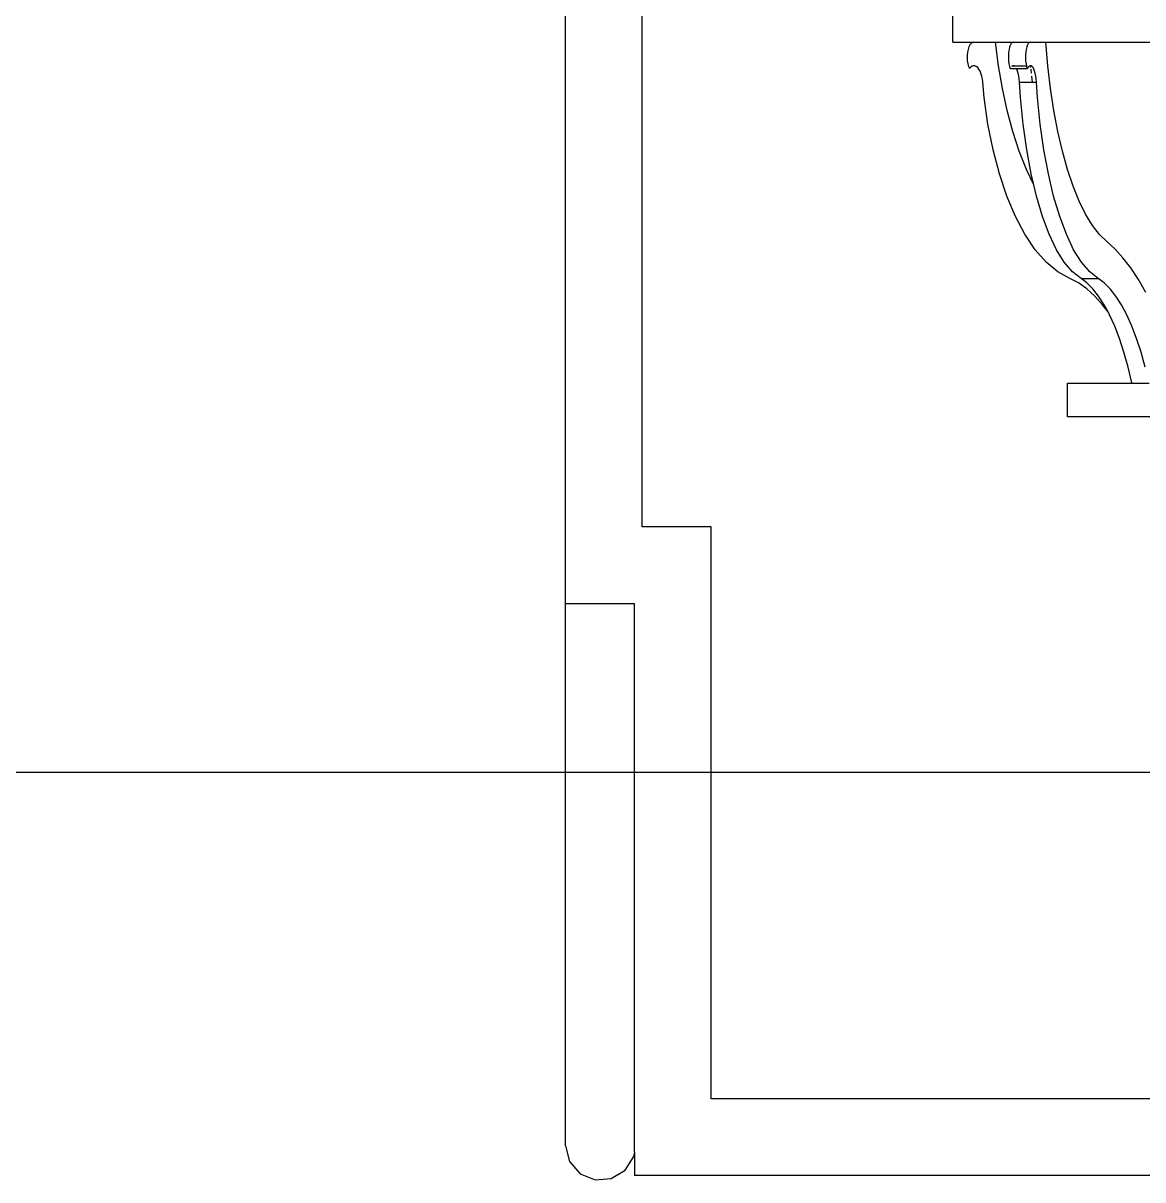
# Model space of a CAD drawing. Extents: x -24961 to 905641, y -154323 to 635957.
# Drawn here: x 392727 to 394188, y -116104 to -114595 of the extents above; entities that cross this region are included whole.
import ezdxf

# ---------------------------------------------------------------- set-up
doc = ezdxf.new("R2010")
doc.units = 0
doc.header["$LTSCALE"] = 1000
doc.header["$MEASUREMENT"] = 0
doc.layers.add('DOTE', color=1, linetype='Continuous')

msp = doc.modelspace()

# ---------------------------------------------------------------- linework, layer by layer
for p, q in [((393534.5, -115251.8), (393534.5, -113098.5)), ((393434.5, -115351.8), (393434.5, -113141.2)), ((393940, -114619.7), (393940, -114570)), ((393940, -114619.7), (393966.9, -114619.7)), ((393959.6, -114629), (393958.9, -114632.5)), ((393960.7, -114625.8), (393959.6, -114629)), ((393962, -114623.2), (393960.7, -114625.8)), ((393963.5, -114621.3), (393962, -114623.2)), ((393965.2, -114620.1), (393963.5, -114621.3)), ((393966.9, -114619.7), (393965.2, -114620.1)), ((393966.9, -114619.7), (393995.6, -114619.7)), ((393999.4, -114650.5), (393995.6, -114619.7)), ((393995.6, -114619.7), (394018.3, -114619.7)), ((394013.1, -114629), (394012.6, -114632.5)), ((394013.9, -114625.8), (394013.1, -114629)), ((394014.8, -114623.2), (394013.9, -114625.8)), ((394015.9, -114621.3), (394014.8, -114623.2)), ((394017, -114620.1), (394015.9, -114621.3)), ((394018.3, -114619.7), (394017, -114620.1)), ((394018.3, -114619.7), (394038.6, -114619.7)), ((394035.5, -114629), (394035, -114632.5)), ((394036.2, -114625.8), (394035.5, -114629)), ((394037.2, -114623.2), (394036.2, -114625.8)), ((394038.2, -114621.3), (394037.2, -114623.2)), ((394038.7, -114620.8), (394038.2, -114621.3)), ((394038.7, -114620.8), (394038.6, -114619.7)), ((394038.6, -114619.7), (394040.6, -114619.7)), ((394039.4, -114620.1), (394038.7, -114620.8)), ((394040.6, -114619.7), (394039.4, -114620.1)), ((394040.6, -114619.7), (394060.9, -114619.7)), ((394063.6, -114650.5), (394060.9, -114619.7)), ((394060.9, -114619.7), (394247.5, -114619.7)), ((393958.5, -114636.4), (393958.4, -114640.3)), ((393958.4, -114640.3), (393958.7, -114644.2)), ((393958.9, -114632.5), (393958.5, -114636.4)), ((393958.7, -114644.2), (393959.3, -114647.9)), ((394012.6, -114632.5), (394012.3, -114636.4)), ((394012.3, -114636.4), (394012.3, -114640.3)), ((394012.3, -114640.3), (394012.5, -114644.2)), ((394012.5, -114644.2), (394012.9, -114647.9)), ((394034.7, -114636.4), (394034.6, -114640.3)), ((394034.6, -114640.3), (394034.8, -114644.2)), ((394035, -114632.5), (394034.7, -114636.4)), ((394034.8, -114644.2), (394035.3, -114647.9)), ((393959.3, -114647.9), (393960.3, -114651.2)), ((393960.3, -114651.2), (393961.5, -114654)), ((393963.2, -114652.2), (393961.5, -114654)), ((393964.9, -114651), (393963.2, -114652.2)), ((393966.8, -114650.4), (393964.9, -114651)), ((393968.6, -114650.5), (393966.8, -114650.4)), ((393970.4, -114651.3), (393968.6, -114650.5)), ((393972.2, -114652.7), (393970.4, -114651.3)), ((393973.8, -114654.7), (393972.2, -114652.7)), ((393975.3, -114657.3), (393973.8, -114654.7)), ((393976.5, -114660.3), (393975.3, -114657.3)), ((393977.6, -114663.8), (393976.5, -114660.3)), ((394004.5, -114680.3), (393999.4, -114650.5)), ((394012.9, -114647.9), (394013.6, -114651.2)), ((394013.6, -114651.2), (394014.5, -114654)), ((394014.5, -114654), (394022.8, -114654)), ((394016.9, -114651), (394016.6, -114651.2)), ((394018.2, -114650.4), (394016.9, -114651)), ((394019.5, -114650.5), (394018.2, -114650.4)), ((394018.2, -114650.4), (394035.8, -114650.4)), ((394020.7, -114651.2), (394019.5, -114650.5)), ((394023.2, -114654.7), (394022.8, -114654)), ((394022.8, -114654), (394036.8, -114654)), ((394024.2, -114657.3), (394023.2, -114654.7)), ((394025.1, -114660.3), (394024.2, -114657.3)), ((394025.8, -114663.8), (394025.1, -114660.3)), ((394035.3, -114647.9), (394035.8, -114650.4)), ((394035.8, -114650.4), (394035.9, -114651.2)), ((394035.9, -114651.2), (394036.8, -114654)), ((394038, -114652.2), (394036.8, -114654)), ((394039.2, -114651), (394038, -114652.2)), ((394040.5, -114650.4), (394039.2, -114651)), ((394041.3, -114650.5), (394040.5, -114650.4)), ((394041.5, -114652.7), (394041.3, -114650.5)), ((394041.8, -114650.5), (394041.3, -114650.5)), ((394043.1, -114651.3), (394041.8, -114650.5)), ((394042.5, -114660.3), (394041.8, -114654.7)), ((394044.4, -114652.7), (394043.1, -114651.3)), ((394045.5, -114654.7), (394044.4, -114652.7)), ((394046.5, -114657.3), (394045.5, -114654.7)), ((394047.4, -114660.3), (394046.5, -114657.3)), ((394048.2, -114663.8), (394047.4, -114660.3)), ((394067.2, -114680.3), (394063.6, -114650.5)), ((393978.3, -114667.6), (393977.6, -114663.8)), ((393978.9, -114671.7), (393978.3, -114667.6)), ((393980.7, -114692), (393978.9, -114671.7)), ((394026.4, -114667.6), (394025.8, -114663.8)), ((394026.7, -114671.7), (394026.4, -114667.6)), ((394028, -114692), (394026.7, -114671.7)), ((394026.7, -114671.7), (394043.8, -114671.7)), ((394043.8, -114671.7), (394042.9, -114663.8)), ((394043.8, -114671.7), (394049.1, -114671.7)), ((394048.7, -114667.6), (394048.2, -114663.8)), ((394049.1, -114671.7), (394048.7, -114667.6)), ((394050.4, -114692), (394049.1, -114671.7)), ((394010.7, -114709), (394004.5, -114680.3)), ((394071.6, -114709), (394067.2, -114680.3)), ((393985.6, -114726.8), (393980.7, -114692)), ((394031.5, -114726.8), (394028, -114692)), ((394053.8, -114726.8), (394050.4, -114692)), ((394018.1, -114736.3), (394010.7, -114709)), ((394076.8, -114736.3), (394071.6, -114709)), ((393992.2, -114760.1), (393985.6, -114726.8)), ((394026.5, -114762), (394018.1, -114736.3)), ((394036.2, -114760.1), (394031.5, -114726.8)), ((394058.5, -114760.1), (394053.8, -114726.8)), ((394082.8, -114762), (394076.8, -114736.3)), ((394000.5, -114791.5), (393992.2, -114760.1)), ((394035.9, -114785.8), (394026.5, -114762)), ((394042, -114791.5), (394036.2, -114760.1)), ((394064.4, -114791.5), (394058.5, -114760.1)), ((394089.4, -114785.8), (394082.8, -114762)), ((394010.2, -114820.6), (394000.5, -114791.5)), ((394045.4, -114805.6), (394035.9, -114785.8)), ((394045.4, -114805.6), (394042, -114791.5)), ((394071.3, -114820.6), (394064.4, -114791.5)), ((394096.7, -114807.5), (394089.4, -114785.8)), ((394048.9, -114820.6), (394045.4, -114805.6)), ((394104.6, -114827), (394096.7, -114807.5)), ((394021.4, -114847), (394010.2, -114820.6)), ((394056.8, -114847), (394048.9, -114820.6)), ((394079.2, -114847), (394071.3, -114820.6)), ((394113, -114844.1), (394104.6, -114827)), ((394033.8, -114870.3), (394021.4, -114847)), ((394065.6, -114870.3), (394056.8, -114847)), ((394087.9, -114870.3), (394079.2, -114847)), ((394121.9, -114858.7), (394113, -114844.1)), ((394047.2, -114890.4), (394033.8, -114870.3)), ((394075.1, -114890.4), (394065.6, -114870.3)), ((394097.4, -114890.4), (394087.9, -114870.3)), ((394131.2, -114870.7), (394121.9, -114858.7)), ((394140.7, -114879.8), (394131.2, -114870.7)), ((394151.3, -114889.4), (394140.7, -114879.8)), ((394061.6, -114906.8), (394047.2, -114890.4)), ((394085.2, -114906.8), (394075.1, -114890.4)), ((394107.6, -114906.8), (394097.4, -114890.4)), ((394161.7, -114900.8), (394151.3, -114889.4)), ((394171.9, -114914.1), (394161.7, -114900.8)), ((394076.7, -114919.4), (394061.6, -114906.8)), ((394095.9, -114919.4), (394085.2, -114906.8)), ((394118.3, -114919.4), (394107.6, -114906.8)), ((394181.9, -114929.2), (394171.9, -114914.1)), ((394092.4, -114928.1), (394076.7, -114919.4)), ((394103.5, -114933.8), (394092.4, -114928.1)), ((394107, -114928.1), (394095.9, -114919.4)), ((394114.8, -114933.8), (394107, -114928.1)), ((394107, -114928.1), (394129.3, -114928.1)), ((394129.3, -114928.1), (394118.3, -114919.4)), ((394137.2, -114933.8), (394129.3, -114928.1)), ((394191.6, -114946), (394181.9, -114929.2)), ((394114.4, -114941.4), (394103.5, -114933.8)), ((394125, -114950.9), (394114.4, -114941.4)), ((394122.6, -114941.4), (394114.8, -114933.8)), ((394130, -114950.9), (394122.6, -114941.4)), ((394144.9, -114941.4), (394137.2, -114933.8)), ((394152.4, -114950.9), (394144.9, -114941.4)), ((394135.2, -114962.2), (394125, -114950.9)), ((394137.3, -114962.2), (394130, -114950.9)), ((394142.3, -114971.6), (394135.2, -114962.2)), ((394142.3, -114971.6), (394137.3, -114962.2)), ((394159.7, -114962.2), (394152.4, -114950.9)), ((394166.6, -114975.3), (394159.7, -114962.2)), ((394144.3, -114975.3), (394142.3, -114971.6)), ((394150.9, -114990), (394144.3, -114975.3)), ((394173.2, -114990), (394166.6, -114975.3)), ((394157.1, -115006.3), (394150.9, -114990)), ((394179.5, -115006.3), (394173.2, -114990)), ((394163, -115024.2), (394157.1, -115006.3)), ((394185.3, -115024.2), (394179.5, -115006.3)), ((394168.4, -115043.4), (394163, -115024.2)), ((394190.7, -115043.4), (394185.3, -115024.2)), ((394173.3, -115063.9), (394168.4, -115043.4)), ((394089.5, -115108.2), (394089.5, -115064.5)), ((394089.5, -115064.5), (394173.4, -115064.5)), ((394173.4, -115064.5), (394173.3, -115063.9)), ((394173.4, -115064.5), (394186.3, -115064.5)), ((394186.3, -115064.5), (394186.2, -115063.9)), ((394186.3, -115064.5), (394195.8, -115064.5)), ((394239, -115108.2), (394089.5, -115108.2)), ((393624.5, -115251.8), (393534.5, -115251.8)), ((393624.5, -115998.1), (393624.5, -115251.8)), ((393434.5, -115351.8), (393524.5, -115351.8)), ((393434.5, -116059.5), (393434.5, -115351.8)), ((393524.5, -116067.2), (393524.5, -115351.8)), ((394457.9, -115998.1), (393624.5, -115998.1)), ((393434.5, -116059.5), (393439.8, -116079.9)), ((393512.3, -116091), (393523.5, -116073.1)), ((393523.5, -116073.1), (393524.5, -116069.3)), ((393525, -116067.2), (393524.5, -116067.2)), ((393524.5, -116069.3), (393525, -116067.2)), ((393524.5, -116067.2), (393524.5, -116069.3)), ((393524.5, -116069.3), (393524.5, -116098.1)), ((393439.8, -116079.9), (393453.7, -116095.8)), ((393494.3, -116102), (393512.3, -116091)), ((393453.7, -116095.8), (393473.3, -116103.7)), ((393473.3, -116103.7), (393494.3, -116102)), ((394474.8, -116098.1), (393524.5, -116098.1))]:
    msp.add_line(p, q)
at = {"layer": 'DOTE'}
msp.add_line((392103, -115571.9), (443041.3, -115571.9), dxfattribs=at)

doc.saveas('drawing.dxf')
